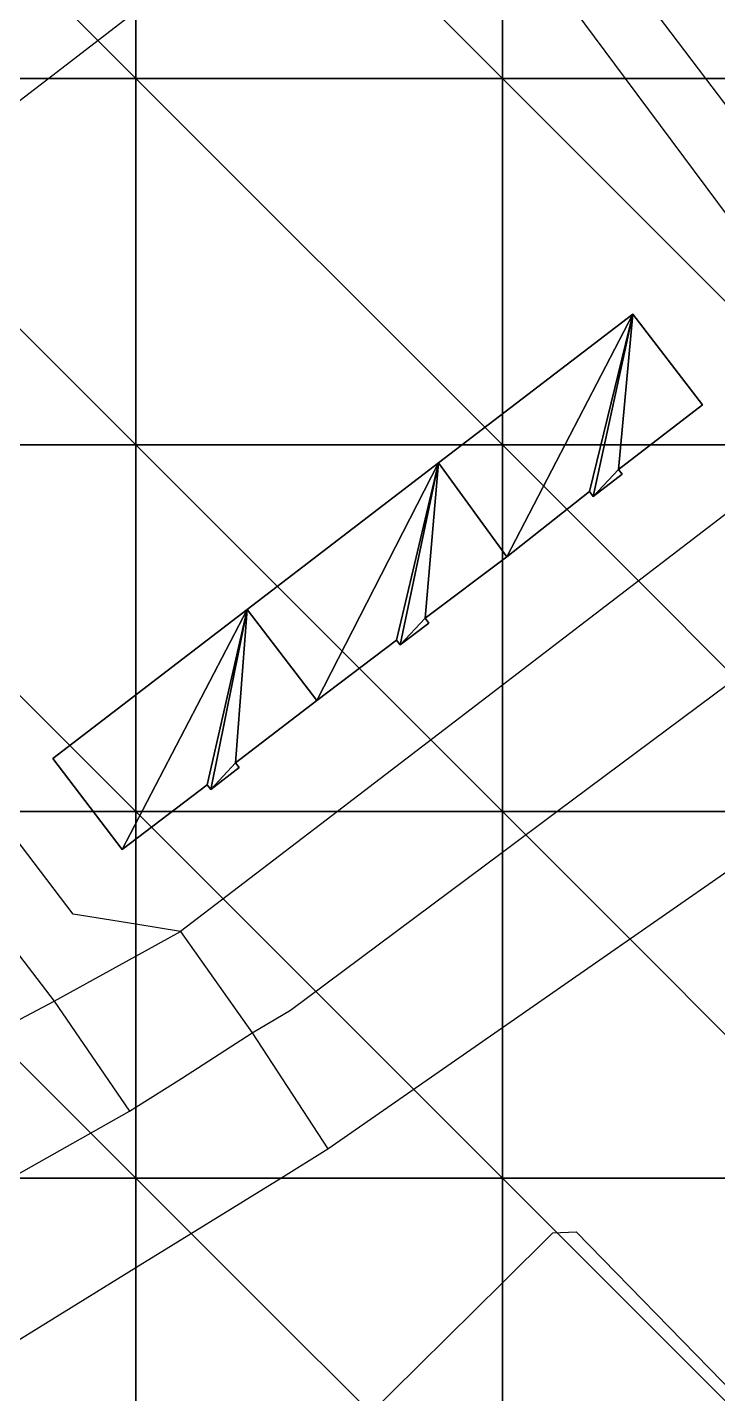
# Model space of a CAD drawing. Extents: x 0 to 812, y 0 to 720.
# Drawn here: x 561.1 to 617.6, y 162.4 to 274.2 of the extents above; entities that cross this region are included whole.
import ezdxf

# ---------------------------------------------------------------- set-up
doc = ezdxf.new("R2010")
doc.units = 0
doc.header["$LTSCALE"] = 0.0254
doc.layers.get('0').update_dxf_attribs({"color": 13, "linetype": 'CONTINUOUS'})
for name, color, linetype in [('BUILDINGS', 250, 'CONTINUOUS'), ('MAJOR_ROADS', 250, 'CONTINUOUS'), ('MINOR_ROADS', 250, 'CONTINUOUS'), ('PATHS', 250, 'CONTINUOUS'), ('TOPOGRAPHY', 250, 'CONTINUOUS')]:
    doc.layers.add(name, color=color, linetype=linetype)

# ---------------------------------------------------------------- blocks, each defined once
blk = doc.blocks.new('GROUP3')
at = {"color": 0}
blk.add_polyline3d([(636.92, 234.17, 5.84), (632.48, 240, 5.95), (630, 243.25, 5.96), (629.97, 243.29, 5.96), (610.09, 270, 6.38), (600, 283.55, 6.46), (587.76, 300, 6.72), (580.91, 309.21, 6.83), (570, 323.46, 6.99), (565, 330, 7.07), (542.04, 360, 7.36), (540, 362.66, 7.37), (530.8, 374.69, 7.36), (518.68, 390, 7.28), (510, 400.96, 7.15), (494.93, 420, 6.75), (480, 438.86, 6.28), (475.45, 444.61, 6.08)], dxfattribs=at)
blk = doc.blocks.new('GROUP19')
at = {"color": 0}
blk.add_polyline3d([(366.3, 112.19, 4.42), (375.74, 113.34, 4.41), (383.8, 116.94, 4.4), (388.54, 120, 4.38), (390, 120.94, 4.38), (394.02, 123.54, 4.43), (408.19, 131.27, 4.57), (420, 136.58, 4.68), (432.46, 142.18, 4.75), (450, 147.49, 4.81), (457.18, 149.66, 4.75), (458.16, 150, 4.74), (480, 157.61, 4.7), (489.84, 161.04, 4.64), (510, 169.57, 4.65), (517.86, 172.89, 4.71), (533.51, 180, 4.91), (540, 182.95, 5.06), (550.87, 187.89, 5.31), (563.33, 194.47, 5.6), (570, 198.15, 5.74), (573.67, 200.17, 5.82)], dxfattribs=at)
blk = doc.blocks.new('GROUP32')
at = {"color": 0}
for p, q in [((594.78, 238.53, 18.44), (579.12, 226.53, 18.44)), ((579.12, 226.53, 6.44), (594.78, 238.53, 6.44)), ((594.78, 238.53, 18.44), (579.12, 226.53, 18.44)), ((579.12, 226.53, 6.44), (594.78, 238.53, 6.44)), ((600.36, 230.85, 18.44), (594.78, 238.53, 18.44)), ((594.78, 238.53, 6.44), (600.36, 230.85, 6.44)), ((600.36, 230.85, 18.44), (594.78, 238.53, 18.44)), ((594.78, 238.53, 6.44), (600.36, 230.85, 6.44)), ((594.78, 238.53, 6.44), (594.78, 238.53, 18.44)), ((594.78, 238.53, 6.44), (594.78, 238.53, 18.44)), ((593.69, 225.81, 18.44), (600.36, 230.85, 18.44)), ((600.36, 230.85, 6.44), (593.69, 225.81, 6.44)), ((593.69, 225.81, 18.44), (600.36, 230.85, 18.44)), ((600.36, 230.85, 6.44), (593.69, 225.81, 6.44)), ((600.36, 230.85, 6.44), (600.36, 230.85, 18.44)), ((600.36, 230.85, 6.44), (600.36, 230.85, 18.44)), ((579.12, 226.53, 18.44), (584.83, 219.09, 18.44)), ((584.83, 219.09, 6.44), (579.12, 226.53, 6.44)), ((579.12, 226.53, 6.44), (579.12, 226.53, 18.44)), ((579.12, 226.53, 18.44), (584.83, 219.09, 18.44)), ((579.12, 226.53, 6.44), (579.12, 226.53, 18.44)), ((584.83, 219.09, 6.44), (579.12, 226.53, 6.44)), ((591.65, 223.63, 18.44), (593.99, 225.4, 18.44)), ((593.99, 225.4, 6.44), (591.65, 223.63, 6.44)), ((591.65, 223.63, 18.44), (593.99, 225.4, 18.44)), ((593.99, 225.4, 6.44), (591.65, 223.63, 6.44)), ((593.99, 225.4, 18.44), (593.69, 225.81, 18.44)), ((593.69, 225.81, 6.44), (593.99, 225.4, 6.44)), ((593.99, 225.4, 18.44), (593.69, 225.81, 18.44)), ((593.69, 225.81, 6.44), (593.99, 225.4, 6.44)), ((593.69, 225.81, 6.44), (593.69, 225.81, 18.44)), ((593.69, 225.81, 6.44), (593.69, 225.81, 18.44)), ((593.99, 225.4, 6.44), (593.99, 225.4, 18.44)), ((593.99, 225.4, 6.44), (593.99, 225.4, 18.44)), ((584.83, 219.09, 18.44), (591.34, 224.02, 18.44)), ((591.34, 224.02, 6.44), (584.83, 219.09, 6.44)), ((584.83, 219.09, 18.44), (591.34, 224.02, 18.44)), ((591.34, 224.02, 6.44), (584.83, 219.09, 6.44)), ((591.34, 224.02, 18.44), (591.65, 223.63, 18.44)), ((591.65, 223.63, 6.44), (591.34, 224.02, 6.44)), ((591.34, 224.02, 6.44), (591.34, 224.02, 18.44)), ((591.34, 224.02, 18.44), (591.65, 223.63, 18.44)), ((591.34, 224.02, 6.44), (591.34, 224.02, 18.44)), ((591.65, 223.63, 6.44), (591.34, 224.02, 6.44)), ((591.65, 223.63, 6.44), (591.65, 223.63, 18.44)), ((591.65, 223.63, 6.44), (591.65, 223.63, 18.44)), ((584.83, 219.09, 18.44), (584.83, 219.09, 6.44)), ((584.83, 219.09, 18.44), (584.83, 219.09, 6.44))]:
    blk.add_line(p, q, dxfattribs=at)
mesh = blk.add_polyface(dxfattribs=at)
corners = [(593.99, 225.4, 18.44), (593.69, 225.81, 18.44), (591.65, 223.63, 18.44), (584.83, 219.09, 18.44), (594.78, 238.53, 18.44), (579.12, 226.53, 18.44), (591.34, 224.02, 18.44), (600.36, 230.85, 18.44)]
mesh.append_faces([[corners[k] for k in face] for face in [(3, 4, 5), (4, 1, 7)]], dxfattribs={"vtx0": -1, "color": 0})
mesh.append_faces([[corners[k] for k in face] for face in [(4, 2, 1)]], dxfattribs={"vtx0": -1, "vtx1": -1, "vtx2": -1, "color": 0})
mesh.append_faces([[corners[k] for k in face] for face in [(4, 3, 6), (4, 6, 2)]], dxfattribs={"vtx0": -1, "vtx2": -1, "color": 0})
mesh.append_faces([[corners[k] for k in face] for face in [(0, 1, 2)]], dxfattribs={"vtx1": -1, "color": 0})
mesh = blk.add_polyface(dxfattribs=at)
corners = [(594.78, 238.53, 6.44), (584.83, 219.09, 6.44), (579.12, 226.53, 6.44), (591.34, 224.02, 6.44), (591.65, 223.63, 6.44), (593.69, 225.81, 6.44), (600.36, 230.85, 6.44), (593.99, 225.4, 6.44)]
mesh.append_faces([[corners[k] for k in face] for face in [(0, 1, 2), (5, 0, 6)]], dxfattribs={"vtx0": -1, "color": 0})
mesh.append_faces([[corners[k] for k in face] for face in [(1, 0, 3), (3, 0, 4)]], dxfattribs={"vtx0": -1, "vtx1": -1, "color": 0})
mesh.append_faces([[corners[k] for k in face] for face in [(4, 0, 5)]], dxfattribs={"vtx0": -1, "vtx1": -1, "vtx2": -1, "color": 0})
mesh.append_faces([[corners[k] for k in face] for face in [(7, 4, 5)]], dxfattribs={"vtx1": -1, "color": 0})
mesh = blk.add_polyface(dxfattribs=at)
corners = [(579.12, 226.53, 18.44), (594.78, 238.53, 6.44), (579.12, 226.53, 6.44), (594.78, 238.53, 18.44)]
mesh.append_faces([[corners[k] for k in face] for face in [(0, 1, 2), (1, 0, 3)]], dxfattribs={"vtx0": -1, "color": 0})
mesh = blk.add_polyface(dxfattribs=at)
corners = [(594.78, 238.53, 6.44), (600.36, 230.85, 18.44), (600.36, 230.85, 6.44), (594.78, 238.53, 18.44)]
mesh.append_faces([[corners[k] for k in face] for face in [(0, 1, 2), (1, 0, 3)]], dxfattribs={"vtx0": -1, "color": 0})
mesh = blk.add_polyface(dxfattribs=at)
corners = [(600.36, 230.85, 18.44), (593.69, 225.81, 6.44), (600.36, 230.85, 6.44), (593.69, 225.81, 18.44)]
mesh.append_faces([[corners[k] for k in face] for face in [(0, 1, 2), (1, 0, 3)]], dxfattribs={"vtx0": -1, "color": 0})
mesh = blk.add_polyface(dxfattribs=at)
corners = [(579.12, 226.53, 18.44), (584.83, 219.09, 6.44), (584.83, 219.09, 18.44), (579.12, 226.53, 6.44)]
mesh.append_faces([[corners[k] for k in face] for face in [(0, 1, 2), (1, 0, 3)]], dxfattribs={"vtx0": -1, "color": 0})
mesh = blk.add_polyface(dxfattribs=at)
corners = [(593.99, 225.4, 18.44), (591.65, 223.63, 6.44), (593.99, 225.4, 6.44), (591.65, 223.63, 18.44)]
mesh.append_faces([[corners[k] for k in face] for face in [(0, 1, 2), (1, 0, 3)]], dxfattribs={"vtx0": -1, "color": 0})
mesh = blk.add_polyface(dxfattribs=at)
corners = [(593.69, 225.81, 6.44), (593.99, 225.4, 18.44), (593.99, 225.4, 6.44), (593.69, 225.81, 18.44)]
mesh.append_faces([[corners[k] for k in face] for face in [(0, 1, 2), (1, 0, 3)]], dxfattribs={"vtx0": -1, "color": 0})
mesh = blk.add_polyface(dxfattribs=at)
corners = [(591.34, 224.02, 18.44), (584.83, 219.09, 6.44), (591.34, 224.02, 6.44), (584.83, 219.09, 18.44)]
mesh.append_faces([[corners[k] for k in face] for face in [(0, 1, 2), (1, 0, 3)]], dxfattribs={"vtx0": -1, "color": 0})
mesh = blk.add_polyface(dxfattribs=at)
corners = [(591.34, 224.02, 18.44), (591.65, 223.63, 6.44), (591.65, 223.63, 18.44), (591.34, 224.02, 6.44)]
mesh.append_faces([[corners[k] for k in face] for face in [(0, 1, 2), (1, 0, 3)]], dxfattribs={"vtx0": -1, "color": 0})
blk = doc.blocks.new('GROUP36')
at = {"color": 0}
blk.add_polyline3d([(810.25, 385.33, 5.13), (810, 385.13, 5.13), (780, 361.5, 5.51), (778.1, 360, 5.5), (750, 337.86, 5.41), (740.02, 330, 5.26), (720, 314.22, 5.01), (701.95, 300, 4.93), (690, 290.59, 4.93), (663.87, 270, 5.31), (660, 266.95, 5.34), (630, 243.31, 5.96), (629.97, 243.29, 5.96), (625.68, 240, 6.09), (600, 220.34, 6.26), (586.51, 210, 6.16), (573.67, 200.17, 5.82)], dxfattribs=at)
blk = doc.blocks.new('GROUP75')
at = {"color": 0}
blk.add_polyline3d([(549.04, 159.72, 3.95), (570, 172.67, 4.49), (581.87, 180, 4.88), (585.73, 182.38, 4.99)], dxfattribs=at)
blk = doc.blocks.new('GROUP96')
at = {"color": 0}
blk.add_polyline3d([(573.67, 200.17, 5.82), (579.52, 191.89, 5.41), (585.73, 182.38, 4.99)], dxfattribs=at)
blk = doc.blocks.new('GROUP239')
at = {"color": 0}
blk.add_polyline3d([(585.73, 182.38, 4.99), (600, 192.31, 5.37), (625.44, 210, 5.8), (630, 213.17, 5.78), (631.69, 214.35, 5.77), (638.31, 219.11, 5.72), (653.51, 231.03, 5.6), (655.53, 232.65, 5.58)], dxfattribs=at)
blk = doc.blocks.new('GROUP432')
at = {"color": 0}
for p, q in [((610.69, 250.7, 18.29), (594.78, 238.53, 18.29)), ((594.78, 238.53, 6.29), (610.69, 250.7, 6.29)), ((610.69, 250.7, 18.29), (594.78, 238.53, 18.29)), ((594.78, 238.53, 6.29), (610.69, 250.7, 6.29)), ((616.39, 243.28, 18.29), (610.69, 250.7, 18.29)), ((610.69, 250.7, 6.29), (616.39, 243.28, 6.29)), ((616.39, 243.28, 18.29), (610.69, 250.7, 18.29)), ((610.69, 250.7, 6.29), (616.39, 243.28, 6.29)), ((610.69, 250.7, 6.29), (610.69, 250.7, 18.29)), ((610.69, 250.7, 6.29), (610.69, 250.7, 18.29)), ((609.51, 238, 18.29), (616.39, 243.28, 18.29)), ((616.39, 243.28, 6.29), (609.51, 238, 6.29)), ((609.51, 238, 18.29), (616.39, 243.28, 18.29)), ((616.39, 243.28, 6.29), (609.51, 238, 6.29)), ((616.39, 243.28, 6.29), (616.39, 243.28, 18.29)), ((616.39, 243.28, 6.29), (616.39, 243.28, 18.29)), ((594.78, 238.53, 18.29), (600.36, 230.85, 18.29)), ((600.36, 230.85, 6.29), (594.78, 238.53, 6.29)), ((594.78, 238.53, 6.29), (594.78, 238.53, 18.29)), ((594.78, 238.53, 18.29), (600.36, 230.85, 18.29)), ((594.78, 238.53, 6.29), (594.78, 238.53, 18.29)), ((600.36, 230.85, 6.29), (594.78, 238.53, 6.29)), ((607.44, 235.78, 18.29), (609.81, 237.6, 18.29)), ((609.81, 237.6, 6.29), (607.44, 235.78, 6.29)), ((607.44, 235.78, 18.29), (609.81, 237.6, 18.29)), ((609.81, 237.6, 6.29), (607.44, 235.78, 6.29)), ((609.81, 237.6, 18.29), (609.51, 238, 18.29)), ((609.51, 238, 6.29), (609.81, 237.6, 6.29)), ((609.81, 237.6, 18.29), (609.51, 238, 18.29)), ((609.51, 238, 6.29), (609.81, 237.6, 6.29)), ((609.51, 238, 6.29), (609.51, 238, 18.29)), ((609.51, 238, 6.29), (609.51, 238, 18.29)), ((609.81, 237.6, 6.29), (609.81, 237.6, 18.29)), ((609.81, 237.6, 6.29), (609.81, 237.6, 18.29)), ((600.36, 230.85, 18.29), (607.13, 236.19, 18.29)), ((607.13, 236.19, 6.29), (600.36, 230.85, 6.29)), ((600.36, 230.85, 18.29), (607.13, 236.19, 18.29)), ((607.13, 236.19, 6.29), (600.36, 230.85, 6.29)), ((607.13, 236.19, 18.29), (607.44, 235.78, 18.29)), ((607.44, 235.78, 6.29), (607.13, 236.19, 6.29)), ((607.13, 236.19, 6.29), (607.13, 236.19, 18.29)), ((607.13, 236.19, 18.29), (607.44, 235.78, 18.29)), ((607.13, 236.19, 6.29), (607.13, 236.19, 18.29)), ((607.44, 235.78, 6.29), (607.13, 236.19, 6.29)), ((607.44, 235.78, 6.29), (607.44, 235.78, 18.29)), ((607.44, 235.78, 6.29), (607.44, 235.78, 18.29)), ((600.36, 230.85, 18.29), (600.36, 230.85, 6.29)), ((600.36, 230.85, 18.29), (600.36, 230.85, 6.29))]:
    blk.add_line(p, q, dxfattribs=at)
mesh = blk.add_polyface(dxfattribs=at)
corners = [(609.81, 237.6, 18.29), (609.51, 238, 18.29), (607.44, 235.78, 18.29), (600.36, 230.85, 18.29), (610.69, 250.7, 18.29), (594.78, 238.53, 18.29), (607.13, 236.19, 18.29), (616.39, 243.28, 18.29)]
mesh.append_faces([[corners[k] for k in face] for face in [(3, 4, 5), (4, 1, 7)]], dxfattribs={"vtx0": -1, "color": 0})
mesh.append_faces([[corners[k] for k in face] for face in [(4, 2, 1)]], dxfattribs={"vtx0": -1, "vtx1": -1, "vtx2": -1, "color": 0})
mesh.append_faces([[corners[k] for k in face] for face in [(4, 3, 6), (4, 6, 2)]], dxfattribs={"vtx0": -1, "vtx2": -1, "color": 0})
mesh.append_faces([[corners[k] for k in face] for face in [(0, 1, 2)]], dxfattribs={"vtx1": -1, "color": 0})
mesh = blk.add_polyface(dxfattribs=at)
corners = [(610.69, 250.7, 6.29), (600.36, 230.85, 6.29), (594.78, 238.53, 6.29), (607.13, 236.19, 6.29), (607.44, 235.78, 6.29), (609.51, 238, 6.29), (616.39, 243.28, 6.29), (609.81, 237.6, 6.29)]
mesh.append_faces([[corners[k] for k in face] for face in [(0, 1, 2), (5, 0, 6)]], dxfattribs={"vtx0": -1, "color": 0})
mesh.append_faces([[corners[k] for k in face] for face in [(1, 0, 3), (3, 0, 4)]], dxfattribs={"vtx0": -1, "vtx1": -1, "color": 0})
mesh.append_faces([[corners[k] for k in face] for face in [(4, 0, 5)]], dxfattribs={"vtx0": -1, "vtx1": -1, "vtx2": -1, "color": 0})
mesh.append_faces([[corners[k] for k in face] for face in [(7, 4, 5)]], dxfattribs={"vtx1": -1, "color": 0})
mesh = blk.add_polyface(dxfattribs=at)
corners = [(594.78, 238.53, 18.29), (610.69, 250.7, 6.29), (594.78, 238.53, 6.29), (610.69, 250.7, 18.29)]
mesh.append_faces([[corners[k] for k in face] for face in [(0, 1, 2), (1, 0, 3)]], dxfattribs={"vtx0": -1, "color": 0})
mesh = blk.add_polyface(dxfattribs=at)
corners = [(610.69, 250.7, 6.29), (616.39, 243.28, 18.29), (616.39, 243.28, 6.29), (610.69, 250.7, 18.29)]
mesh.append_faces([[corners[k] for k in face] for face in [(0, 1, 2), (1, 0, 3)]], dxfattribs={"vtx0": -1, "color": 0})
mesh = blk.add_polyface(dxfattribs=at)
corners = [(616.39, 243.28, 18.29), (609.51, 238, 6.29), (616.39, 243.28, 6.29), (609.51, 238, 18.29)]
mesh.append_faces([[corners[k] for k in face] for face in [(0, 1, 2), (1, 0, 3)]], dxfattribs={"vtx0": -1, "color": 0})
mesh = blk.add_polyface(dxfattribs=at)
corners = [(594.78, 238.53, 18.29), (600.36, 230.85, 6.29), (600.36, 230.85, 18.29), (594.78, 238.53, 6.29)]
mesh.append_faces([[corners[k] for k in face] for face in [(0, 1, 2), (1, 0, 3)]], dxfattribs={"vtx0": -1, "color": 0})
mesh = blk.add_polyface(dxfattribs=at)
corners = [(609.81, 237.6, 18.29), (607.44, 235.78, 6.29), (609.81, 237.6, 6.29), (607.44, 235.78, 18.29)]
mesh.append_faces([[corners[k] for k in face] for face in [(0, 1, 2), (1, 0, 3)]], dxfattribs={"vtx0": -1, "color": 0})
mesh = blk.add_polyface(dxfattribs=at)
corners = [(609.51, 238, 6.29), (609.81, 237.6, 18.29), (609.81, 237.6, 6.29), (609.51, 238, 18.29)]
mesh.append_faces([[corners[k] for k in face] for face in [(0, 1, 2), (1, 0, 3)]], dxfattribs={"vtx0": -1, "color": 0})
mesh = blk.add_polyface(dxfattribs=at)
corners = [(607.13, 236.19, 18.29), (600.36, 230.85, 6.29), (607.13, 236.19, 6.29), (600.36, 230.85, 18.29)]
mesh.append_faces([[corners[k] for k in face] for face in [(0, 1, 2), (1, 0, 3)]], dxfattribs={"vtx0": -1, "color": 0})
mesh = blk.add_polyface(dxfattribs=at)
corners = [(607.13, 236.19, 18.29), (607.44, 235.78, 6.29), (607.44, 235.78, 18.29), (607.13, 236.19, 6.29)]
mesh.append_faces([[corners[k] for k in face] for face in [(0, 1, 2), (1, 0, 3)]], dxfattribs={"vtx0": -1, "color": 0})
blk = doc.blocks.new('GROUP433')
at = {"color": 0}
blk.add_polyline3d([(612.7, 275.2, 6.22), (621.28, 281.69, 5.85), (626.09, 275.34, 5.81), (629.82, 278.13, 5.66), (630, 277.89, 5.65), (634.69, 271.75, 5.68), (650.92, 289.89, 5.12), (660, 281.59, 5.12), (660.18, 281.42, 5.12), (660, 281.23, 5.12), (649.77, 270, 5.48), (633.92, 252.6, 5.84), (632.89, 252.21, 5.86), (631.79, 252.13, 5.88), (630.73, 252.33, 5.89), (630, 252.68, 5.9), (629.73, 252.81, 5.91), (616.66, 270, 6.18), (612.7, 275.2, 6.22)], close=True, dxfattribs=at)
blk = doc.blocks.new('GROUP435')
at = {"color": 0}
blk.add_polyline3d([(706.23, 71.37, 3.77), (699.8, 78.57, 3.61), (693.95, 85.11, 3.48), (690, 89.54, 3.4), (689.59, 90, 3.39), (688.13, 91.63, 3.38), (685.74, 94.3, 3.35), (660.46, 120, 3.27), (660, 120.47, 3.28), (639.85, 140.95, 3.59), (631.02, 150, 3.82), (630, 151.04, 3.85), (606.04, 175.6, 4.71)], dxfattribs=at)
blk = doc.blocks.new('GROUP436')
at = {"color": 0}
blk.add_polyline3d([(673.36, 62.14, 2.56), (660, 75.63, 2.29), (645.77, 90, 2.13), (630, 105.92, 2.19), (616.06, 120, 2.39), (602.76, 133.43, 2.77), (600, 136.09, 2.85), (585.56, 150, 3.37), (581.89, 153.54, 3.54), (600, 171.43, 4.48), (604.14, 175.52, 4.7), (606.04, 175.6, 4.71)], dxfattribs=at)
blk = doc.blocks.new('GROUP503')
at = {"color": 0}
blk.add_polyline3d([(530.42, 256.88, 8.62), (537.35, 262.17, 8.67), (537.05, 262.59, 8.68), (539.38, 264.37, 8.69), (539.68, 263.97, 8.67), (540, 264.22, 8.67), (547.55, 270, 8.56), (553.03, 274.2, 8.35), (552.73, 274.6, 8.35), (555.06, 276.39, 8.26), (555.36, 275.99, 8.25), (568.87, 286.38, 7.66), (568.56, 286.76, 7.67), (570, 287.88, 7.61), (570.89, 288.56, 7.56), (571.21, 288.17, 7.55), (578.06, 293.44, 7.21), (583.77, 286.02, 7.08), (570, 275.46, 7.75), (562.88, 270, 8.05), (540, 252.45, 8.4), (536.11, 249.47, 8.36), (530.42, 256.88, 8.62)], close=True, dxfattribs=at)
blk = doc.blocks.new('GROUP510')
at = {"color": 0}
blk.add_polyline3d([(514.22, 258.58, 8.89), (528.45, 240, 8.16), (540, 224.92, 7.36), (551.43, 210, 6.5), (563.33, 194.47, 5.6), (569.49, 185.47, 5.13)], dxfattribs=at)
blk = doc.blocks.new('GROUP514')
at = {"color": 0}
blk.add_polyline3d([(411.29, 117.66, 4.59), (416.16, 120, 4.62), (420, 121.84, 4.66), (425.02, 124.25, 4.69), (450, 133.23, 4.83), (465.15, 138.68, 4.71), (475.54, 142.67, 4.63), (480, 144.45, 4.59), (493.95, 150, 4.34), (504.52, 154.21, 4.28), (510, 156.37, 4.27), (520.85, 160.65, 4.27), (538.01, 167.75, 4.37), (540, 168.87, 4.41), (559.77, 180, 4.87), (569.49, 185.47, 5.13)], dxfattribs=at)
blk = doc.blocks.new('GROUP520')
at = {"color": 0}
blk.add_polyline3d([(573.67, 200.17, 5.82), (570, 200.77, 5.87), (564.89, 201.6, 5.95), (558.47, 210, 6.43), (540, 234.12, 7.81), (535.5, 240, 8.13), (522.58, 256.87, 8.72), (518.5, 262.02, 8.95), (512.43, 270, 9.32), (510, 273.19, 9.39), (489.6, 300, 9.84), (480, 312.62, 9.84), (469.26, 326.74, 9.75)], dxfattribs=at)
blk = doc.blocks.new('GROUP521')
at = {"color": 0}
for p, q in [((579.12, 226.53, 18.17), (563.2, 214.34, 18.17)), ((563.2, 214.34, 6.17), (579.12, 226.53, 6.17)), ((579.12, 226.53, 18.17), (563.2, 214.34, 18.17)), ((563.2, 214.34, 6.17), (579.12, 226.53, 6.17)), ((584.83, 219.09, 18.17), (579.12, 226.53, 18.17)), ((579.12, 226.53, 6.17), (584.83, 219.09, 6.17)), ((584.83, 219.09, 18.17), (579.12, 226.53, 18.17)), ((579.12, 226.53, 6.17), (584.83, 219.09, 6.17)), ((579.12, 226.53, 6.17), (579.12, 226.53, 18.17)), ((579.12, 226.53, 6.17), (579.12, 226.53, 18.17)), ((578.17, 213.98, 18.17), (584.83, 219.09, 18.17)), ((584.83, 219.09, 6.17), (578.17, 213.98, 6.17)), ((578.17, 213.98, 18.17), (584.83, 219.09, 18.17)), ((584.83, 219.09, 6.17), (578.17, 213.98, 6.17)), ((584.83, 219.09, 6.17), (584.83, 219.09, 18.17)), ((584.83, 219.09, 6.17), (584.83, 219.09, 18.17)), ((563.2, 214.34, 18.17), (568.9, 206.89, 18.17)), ((568.9, 206.89, 6.17), (563.2, 214.34, 6.17)), ((563.2, 214.34, 6.17), (563.2, 214.34, 18.17)), ((563.2, 214.34, 18.17), (568.9, 206.89, 18.17)), ((563.2, 214.34, 6.17), (563.2, 214.34, 18.17)), ((568.9, 206.89, 6.17), (563.2, 214.34, 6.17)), ((576.14, 211.79, 18.17), (578.47, 213.59, 18.17)), ((578.47, 213.59, 6.17), (576.14, 211.79, 6.17)), ((576.14, 211.79, 18.17), (578.47, 213.59, 18.17)), ((578.47, 213.59, 6.17), (576.14, 211.79, 6.17)), ((578.47, 213.59, 18.17), (578.17, 213.98, 18.17)), ((578.17, 213.98, 6.17), (578.47, 213.59, 6.17)), ((578.47, 213.59, 18.17), (578.17, 213.98, 18.17)), ((578.17, 213.98, 6.17), (578.47, 213.59, 6.17)), ((578.17, 213.98, 6.17), (578.17, 213.98, 18.17)), ((578.17, 213.98, 6.17), (578.17, 213.98, 18.17)), ((578.47, 213.59, 6.17), (578.47, 213.59, 18.17)), ((578.47, 213.59, 6.17), (578.47, 213.59, 18.17)), ((568.9, 206.89, 18.17), (575.83, 212.18, 18.17)), ((575.83, 212.18, 6.17), (568.9, 206.89, 6.17)), ((568.9, 206.89, 18.17), (575.83, 212.18, 18.17)), ((575.83, 212.18, 6.17), (568.9, 206.89, 6.17)), ((575.83, 212.18, 18.17), (576.14, 211.79, 18.17)), ((576.14, 211.79, 6.17), (575.83, 212.18, 6.17)), ((575.83, 212.18, 6.17), (575.83, 212.18, 18.17)), ((575.83, 212.18, 18.17), (576.14, 211.79, 18.17)), ((575.83, 212.18, 6.17), (575.83, 212.18, 18.17)), ((576.14, 211.79, 6.17), (575.83, 212.18, 6.17)), ((576.14, 211.79, 6.17), (576.14, 211.79, 18.17)), ((576.14, 211.79, 6.17), (576.14, 211.79, 18.17)), ((568.9, 206.89, 18.17), (568.9, 206.89, 6.17)), ((568.9, 206.89, 18.17), (568.9, 206.89, 6.17))]:
    blk.add_line(p, q, dxfattribs=at)
mesh = blk.add_polyface(dxfattribs=at)
corners = [(578.47, 213.59, 18.17), (578.17, 213.98, 18.17), (576.14, 211.79, 18.17), (568.9, 206.89, 18.17), (579.12, 226.53, 18.17), (563.2, 214.34, 18.17), (575.83, 212.18, 18.17), (584.83, 219.09, 18.17)]
mesh.append_faces([[corners[k] for k in face] for face in [(3, 4, 5), (4, 1, 7)]], dxfattribs={"vtx0": -1, "color": 0})
mesh.append_faces([[corners[k] for k in face] for face in [(4, 2, 1)]], dxfattribs={"vtx0": -1, "vtx1": -1, "vtx2": -1, "color": 0})
mesh.append_faces([[corners[k] for k in face] for face in [(4, 3, 6), (4, 6, 2)]], dxfattribs={"vtx0": -1, "vtx2": -1, "color": 0})
mesh.append_faces([[corners[k] for k in face] for face in [(0, 1, 2)]], dxfattribs={"vtx1": -1, "color": 0})
mesh = blk.add_polyface(dxfattribs=at)
corners = [(579.12, 226.53, 6.17), (568.9, 206.89, 6.17), (563.2, 214.34, 6.17), (575.83, 212.18, 6.17), (576.14, 211.79, 6.17), (578.17, 213.98, 6.17), (584.83, 219.09, 6.17), (578.47, 213.59, 6.17)]
mesh.append_faces([[corners[k] for k in face] for face in [(0, 1, 2), (5, 0, 6)]], dxfattribs={"vtx0": -1, "color": 0})
mesh.append_faces([[corners[k] for k in face] for face in [(1, 0, 3), (3, 0, 4)]], dxfattribs={"vtx0": -1, "vtx1": -1, "color": 0})
mesh.append_faces([[corners[k] for k in face] for face in [(4, 0, 5)]], dxfattribs={"vtx0": -1, "vtx1": -1, "vtx2": -1, "color": 0})
mesh.append_faces([[corners[k] for k in face] for face in [(7, 4, 5)]], dxfattribs={"vtx1": -1, "color": 0})
mesh = blk.add_polyface(dxfattribs=at)
corners = [(563.2, 214.34, 18.17), (579.12, 226.53, 6.17), (563.2, 214.34, 6.17), (579.12, 226.53, 18.17)]
mesh.append_faces([[corners[k] for k in face] for face in [(0, 1, 2), (1, 0, 3)]], dxfattribs={"vtx0": -1, "color": 0})
mesh = blk.add_polyface(dxfattribs=at)
corners = [(579.12, 226.53, 6.17), (584.83, 219.09, 18.17), (584.83, 219.09, 6.17), (579.12, 226.53, 18.17)]
mesh.append_faces([[corners[k] for k in face] for face in [(0, 1, 2), (1, 0, 3)]], dxfattribs={"vtx0": -1, "color": 0})
mesh = blk.add_polyface(dxfattribs=at)
corners = [(584.83, 219.09, 18.17), (578.17, 213.98, 6.17), (584.83, 219.09, 6.17), (578.17, 213.98, 18.17)]
mesh.append_faces([[corners[k] for k in face] for face in [(0, 1, 2), (1, 0, 3)]], dxfattribs={"vtx0": -1, "color": 0})
mesh = blk.add_polyface(dxfattribs=at)
corners = [(563.2, 214.34, 18.17), (568.9, 206.89, 6.17), (568.9, 206.89, 18.17), (563.2, 214.34, 6.17)]
mesh.append_faces([[corners[k] for k in face] for face in [(0, 1, 2), (1, 0, 3)]], dxfattribs={"vtx0": -1, "color": 0})
mesh = blk.add_polyface(dxfattribs=at)
corners = [(578.47, 213.59, 18.17), (576.14, 211.79, 6.17), (578.47, 213.59, 6.17), (576.14, 211.79, 18.17)]
mesh.append_faces([[corners[k] for k in face] for face in [(0, 1, 2), (1, 0, 3)]], dxfattribs={"vtx0": -1, "color": 0})
mesh = blk.add_polyface(dxfattribs=at)
corners = [(578.17, 213.98, 6.17), (578.47, 213.59, 18.17), (578.47, 213.59, 6.17), (578.17, 213.98, 18.17)]
mesh.append_faces([[corners[k] for k in face] for face in [(0, 1, 2), (1, 0, 3)]], dxfattribs={"vtx0": -1, "color": 0})
mesh = blk.add_polyface(dxfattribs=at)
corners = [(575.83, 212.18, 18.17), (568.9, 206.89, 6.17), (575.83, 212.18, 6.17), (568.9, 206.89, 18.17)]
mesh.append_faces([[corners[k] for k in face] for face in [(0, 1, 2), (1, 0, 3)]], dxfattribs={"vtx0": -1, "color": 0})
mesh = blk.add_polyface(dxfattribs=at)
corners = [(575.83, 212.18, 18.17), (576.14, 211.79, 6.17), (576.14, 211.79, 18.17), (575.83, 212.18, 6.17)]
mesh.append_faces([[corners[k] for k in face] for face in [(0, 1, 2), (1, 0, 3)]], dxfattribs={"vtx0": -1, "color": 0})
blk = doc.blocks.new('GROUP522')
at = {"color": 0}
blk.add_polyline3d([(580.91, 309.21, 6.83), (570, 300.96, 7.44), (568.73, 300, 7.52), (540, 278.28, 8.78), (529.05, 270, 9.01), (518.5, 262.02, 8.95), (514.22, 258.58, 8.89)], dxfattribs=at)
blk = doc.blocks.new('GROUP710')
at = {"color": 0}
blk.add_polyline3d([(569.49, 185.47, 5.13), (570, 185.8, 5.14), (573.74, 188.16, 5.25), (579.52, 191.89, 5.41), (582.66, 193.75, 5.48), (600, 206.67, 5.91), (604.47, 210, 5.99), (630, 229.02, 5.9), (636.92, 234.17, 5.84), (644.23, 240, 5.78), (645.59, 241.09, 5.75), (660, 252.47, 5.45), (682.18, 270, 5.24), (690, 276.18, 5.12), (706.18, 288.96, 5.1), (720, 299.92, 5.13), (720.1, 300, 5.13), (750, 323.71, 5.52), (757.93, 330, 5.62), (764.4, 335.13, 5.69)], dxfattribs=at)
blk = doc.blocks.new('GROUP741')
at = {"color": 0}
for p, q in [((570, 270, 7.81), (570, 300, 7.46)), ((570, 270, 7.81), (570, 300, 7.46)), ((600, 270, 6.68), (600, 300, 6.21)), ((600, 270, 6.68), (600, 300, 6.21)), ((570, 270, 7.81), (540, 270, 8.81)), ((570, 270, 7.81), (540, 270, 8.81)), ((570, 240, 7.38), (570, 270, 7.81)), ((570, 240, 7.38), (570, 270, 7.81)), ((600, 270, 6.68), (570, 270, 7.81)), ((600, 270, 6.68), (570, 270, 7.81)), ((600, 240, 6.69), (600, 270, 6.68)), ((600, 240, 6.69), (600, 270, 6.68)), ((630, 270, 5.79), (600, 270, 6.68)), ((630, 270, 5.79), (600, 270, 6.68)), ((570, 240, 7.38), (540, 240, 8.1)), ((570, 240, 7.38), (540, 240, 8.1)), ((570, 210, 6.31), (570, 240, 7.38)), ((570, 210, 6.31), (570, 240, 7.38)), ((600, 240, 6.69), (570, 240, 7.38)), ((600, 240, 6.69), (570, 240, 7.38)), ((600, 210, 6.03), (600, 240, 6.69)), ((600, 210, 6.03), (600, 240, 6.69)), ((630, 240, 5.98), (600, 240, 6.69)), ((630, 240, 5.98), (600, 240, 6.69)), ((570, 210, 6.31), (540, 210, 6.62)), ((570, 210, 6.31), (540, 210, 6.62)), ((570, 180, 4.87), (570, 210, 6.31)), ((570, 180, 4.87), (570, 210, 6.31)), ((600, 210, 6.03), (570, 210, 6.31)), ((600, 210, 6.03), (570, 210, 6.31)), ((600, 180, 4.91), (600, 210, 6.03)), ((600, 180, 4.91), (600, 210, 6.03)), ((630, 210, 5.76), (600, 210, 6.03)), ((630, 210, 5.76), (600, 210, 6.03)), ((570, 180, 4.87), (540, 180, 4.89)), ((570, 180, 4.87), (540, 180, 4.89)), ((570, 150, 3.32), (570, 180, 4.87)), ((570, 150, 3.32), (570, 180, 4.87)), ((600, 180, 4.91), (570, 180, 4.87)), ((600, 180, 4.91), (570, 180, 4.87)), ((600, 150, 3.42), (600, 180, 4.91)), ((600, 150, 3.42), (600, 180, 4.91)), ((630, 180, 4.99), (600, 180, 4.91)), ((630, 180, 4.99), (600, 180, 4.91))]:
    blk.add_line(p, q, dxfattribs=at)
mesh = blk.add_polyface(dxfattribs=at)
corners = [(570, 270, 7.81), (540, 300, 8.69), (540, 270, 8.81)]
mesh.append_faces([[corners[k] for k in face] for face in [(0, 1, 2)]], dxfattribs={"color": 0})
mesh = blk.add_polyface(dxfattribs=at)
corners = [(570, 300, 7.46), (540, 300, 8.69), (570, 270, 7.81)]
mesh.append_faces([[corners[k] for k in face] for face in [(0, 1, 2)]], dxfattribs={"color": 0})
mesh = blk.add_polyface(dxfattribs=at)
corners = [(600, 270, 6.68), (570, 300, 7.46), (570, 270, 7.81)]
mesh.append_faces([[corners[k] for k in face] for face in [(0, 1, 2)]], dxfattribs={"color": 0})
mesh = blk.add_polyface(dxfattribs=at)
corners = [(600, 300, 6.21), (570, 300, 7.46), (600, 270, 6.68)]
mesh.append_faces([[corners[k] for k in face] for face in [(0, 1, 2)]], dxfattribs={"color": 0})
mesh = blk.add_polyface(dxfattribs=at)
corners = [(630, 270, 5.79), (600, 300, 6.21), (600, 270, 6.68)]
mesh.append_faces([[corners[k] for k in face] for face in [(0, 1, 2)]], dxfattribs={"color": 0})
mesh = blk.add_polyface(dxfattribs=at)
corners = [(630, 300, 5.28), (600, 300, 6.21), (630, 270, 5.79)]
mesh.append_faces([[corners[k] for k in face] for face in [(0, 1, 2)]], dxfattribs={"color": 0})
mesh = blk.add_polyface(dxfattribs=at)
corners = [(570, 240, 7.38), (540, 270, 8.81), (540, 240, 8.1)]
mesh.append_faces([[corners[k] for k in face] for face in [(0, 1, 2)]], dxfattribs={"color": 0})
mesh = blk.add_polyface(dxfattribs=at)
corners = [(570, 270, 7.81), (540, 270, 8.81), (570, 240, 7.38)]
mesh.append_faces([[corners[k] for k in face] for face in [(0, 1, 2)]], dxfattribs={"color": 0})
mesh = blk.add_polyface(dxfattribs=at)
corners = [(600, 240, 6.69), (570, 270, 7.81), (570, 240, 7.38)]
mesh.append_faces([[corners[k] for k in face] for face in [(0, 1, 2)]], dxfattribs={"color": 0})
mesh = blk.add_polyface(dxfattribs=at)
corners = [(600, 270, 6.68), (570, 270, 7.81), (600, 240, 6.69)]
mesh.append_faces([[corners[k] for k in face] for face in [(0, 1, 2)]], dxfattribs={"color": 0})
mesh = blk.add_polyface(dxfattribs=at)
corners = [(630, 240, 5.98), (600, 270, 6.68), (600, 240, 6.69)]
mesh.append_faces([[corners[k] for k in face] for face in [(0, 1, 2)]], dxfattribs={"color": 0})
mesh = blk.add_polyface(dxfattribs=at)
corners = [(630, 270, 5.79), (600, 270, 6.68), (630, 240, 5.98)]
mesh.append_faces([[corners[k] for k in face] for face in [(0, 1, 2)]], dxfattribs={"color": 0})
mesh = blk.add_polyface(dxfattribs=at)
corners = [(570, 210, 6.31), (540, 240, 8.1), (540, 210, 6.62)]
mesh.append_faces([[corners[k] for k in face] for face in [(0, 1, 2)]], dxfattribs={"color": 0})
mesh = blk.add_polyface(dxfattribs=at)
corners = [(570, 240, 7.38), (540, 240, 8.1), (570, 210, 6.31)]
mesh.append_faces([[corners[k] for k in face] for face in [(0, 1, 2)]], dxfattribs={"color": 0})
mesh = blk.add_polyface(dxfattribs=at)
corners = [(600, 210, 6.03), (570, 240, 7.38), (570, 210, 6.31)]
mesh.append_faces([[corners[k] for k in face] for face in [(0, 1, 2)]], dxfattribs={"color": 0})
mesh = blk.add_polyface(dxfattribs=at)
corners = [(600, 240, 6.69), (570, 240, 7.38), (600, 210, 6.03)]
mesh.append_faces([[corners[k] for k in face] for face in [(0, 1, 2)]], dxfattribs={"color": 0})
mesh = blk.add_polyface(dxfattribs=at)
corners = [(630, 210, 5.76), (600, 240, 6.69), (600, 210, 6.03)]
mesh.append_faces([[corners[k] for k in face] for face in [(0, 1, 2)]], dxfattribs={"color": 0})
mesh = blk.add_polyface(dxfattribs=at)
corners = [(630, 240, 5.98), (600, 240, 6.69), (630, 210, 5.76)]
mesh.append_faces([[corners[k] for k in face] for face in [(0, 1, 2)]], dxfattribs={"color": 0})
mesh = blk.add_polyface(dxfattribs=at)
corners = [(570, 180, 4.87), (540, 210, 6.62), (540, 180, 4.89)]
mesh.append_faces([[corners[k] for k in face] for face in [(0, 1, 2)]], dxfattribs={"color": 0})
mesh = blk.add_polyface(dxfattribs=at)
corners = [(570, 210, 6.31), (540, 210, 6.62), (570, 180, 4.87)]
mesh.append_faces([[corners[k] for k in face] for face in [(0, 1, 2)]], dxfattribs={"color": 0})
mesh = blk.add_polyface(dxfattribs=at)
corners = [(600, 180, 4.91), (570, 210, 6.31), (570, 180, 4.87)]
mesh.append_faces([[corners[k] for k in face] for face in [(0, 1, 2)]], dxfattribs={"color": 0})
mesh = blk.add_polyface(dxfattribs=at)
corners = [(600, 210, 6.03), (570, 210, 6.31), (600, 180, 4.91)]
mesh.append_faces([[corners[k] for k in face] for face in [(0, 1, 2)]], dxfattribs={"color": 0})
mesh = blk.add_polyface(dxfattribs=at)
corners = [(630, 180, 4.99), (600, 210, 6.03), (600, 180, 4.91)]
mesh.append_faces([[corners[k] for k in face] for face in [(0, 1, 2)]], dxfattribs={"color": 0})
mesh = blk.add_polyface(dxfattribs=at)
corners = [(630, 210, 5.76), (600, 210, 6.03), (630, 180, 4.99)]
mesh.append_faces([[corners[k] for k in face] for face in [(0, 1, 2)]], dxfattribs={"color": 0})
mesh = blk.add_polyface(dxfattribs=at)
corners = [(570, 150, 3.32), (540, 180, 4.89), (540, 150, 3.58)]
mesh.append_faces([[corners[k] for k in face] for face in [(0, 1, 2)]], dxfattribs={"color": 0})
mesh = blk.add_polyface(dxfattribs=at)
corners = [(570, 180, 4.87), (540, 180, 4.89), (570, 150, 3.32)]
mesh.append_faces([[corners[k] for k in face] for face in [(0, 1, 2)]], dxfattribs={"color": 0})
mesh = blk.add_polyface(dxfattribs=at)
corners = [(600, 150, 3.42), (570, 180, 4.87), (570, 150, 3.32)]
mesh.append_faces([[corners[k] for k in face] for face in [(0, 1, 2)]], dxfattribs={"color": 0})
mesh = blk.add_polyface(dxfattribs=at)
corners = [(600, 180, 4.91), (570, 180, 4.87), (600, 150, 3.42)]
mesh.append_faces([[corners[k] for k in face] for face in [(0, 1, 2)]], dxfattribs={"color": 0})
mesh = blk.add_polyface(dxfattribs=at)
corners = [(630, 150, 3.81), (600, 180, 4.91), (600, 150, 3.42)]
mesh.append_faces([[corners[k] for k in face] for face in [(0, 1, 2)]], dxfattribs={"color": 0})
mesh = blk.add_polyface(dxfattribs=at)
corners = [(630, 180, 4.99), (600, 180, 4.91), (630, 150, 3.81)]
mesh.append_faces([[corners[k] for k in face] for face in [(0, 1, 2)]], dxfattribs={"color": 0})

msp = doc.modelspace()

# ---------------------------------------------------------------- block references
at = {"layer": 'BUILDINGS', "color": 0}
for name in ['GROUP503', 'GROUP433', 'GROUP432', 'GROUP32', 'GROUP521']:
    msp.add_blockref(name, (0, 0), dxfattribs=at)
at = {"layer": 'MAJOR_ROADS', "color": 0}
for name in ['GROUP710', 'GROUP514']:
    msp.add_blockref(name, (0, 0), dxfattribs=at)
at = {"layer": 'MINOR_ROADS', "color": 0}
for name in ['GROUP3', 'GROUP522', 'GROUP510', 'GROUP435']:
    msp.add_blockref(name, (0, 0), dxfattribs=at)
at = {"layer": 'PATHS', "color": 0}
for name in ['GROUP36', 'GROUP520', 'GROUP239', 'GROUP19', 'GROUP96', 'GROUP75', 'GROUP436']:
    msp.add_blockref(name, (0, 0), dxfattribs=at)
at = {"layer": 'TOPOGRAPHY', "color": 0}
msp.add_blockref('GROUP741', (0, 0), dxfattribs=at)

doc.saveas('drawing.dxf')
